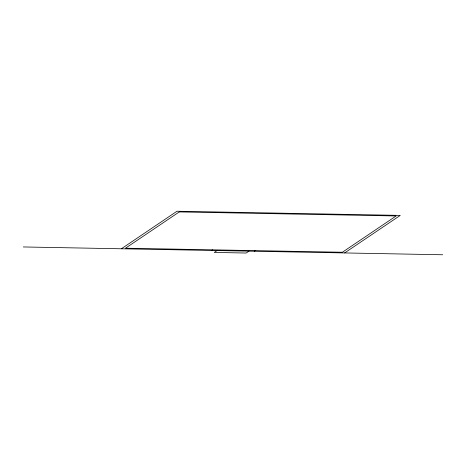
<?xml version="1.0" encoding="UTF-8"?>
<svg xmlns="http://www.w3.org/2000/svg" width="466" height="466" viewBox="0 0 466 466"><rect width="100%" height="100%" fill="white"/><g stroke="black" fill="none" stroke-linecap="round" stroke-linejoin="round"><path stroke-width="0.7" d="M121.376 248.78L177.004 211.232L400.259 215.397L344.624 252.939M211.599 250.458L212.525 249.834M217.051 250.562L214.273 252.438L246.165 253.032L248.949 251.157M254.401 251.256L255.327 250.632M23.3 246.951L442.7 254.768M179.264 211.919L125.488 248.209L342.364 252.252L396.141 215.962L179.264 211.919"/></g></svg>
